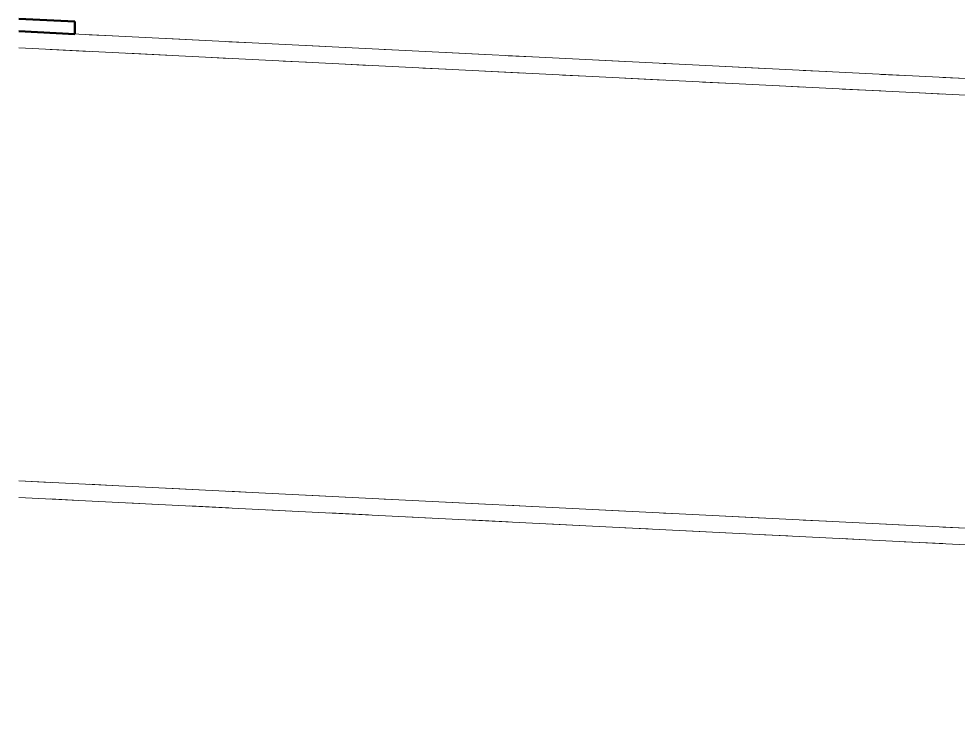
# Model space of a CAD drawing. Header units: metres. Extents: x 10 to 831, y 10 to 584.
# Drawn here: x 30 to 60.24, y 450.61 to 473.4 of the extents above; entities that cross this region are included whole.
import ezdxf

# ---------------------------------------------------------------- set-up
doc = ezdxf.new("R2010")
doc.units = ezdxf.units.M
doc.layers.add('CUT', color=7, linetype='Continuous', lineweight=50)
doc.layers.add('VIS', color=8, linetype='Continuous', lineweight=13)

msp = doc.modelspace()

# ---------------------------------------------------------------- linework, layer by layer
at = {"layer": 'CUT'}
for p, q in [((31.8, 473.312), (30, 473.403)), ((31.8, 472.912), (31.8, 473.312)), ((30, 473.002), (31.8, 472.912))]:
    msp.add_line(p, q, dxfattribs=at)
at = {"layer": 'VIS'}
for p, q in [((31.8, 473.312), (30, 473.403)), ((31.8, 473.312), (30, 473.402)), ((31.8, 473.312), (31.8, 473.312)), ((31.8, 472.912), (31.8, 473.312)), ((31.8, 472.912), (31.8, 473.312)), ((31.013, 472.952), (30, 473.003)), ((31.8, 472.912), (30, 473.002)), ((30, 473.002), (450, 452.002)), ((30.193, 472.993), (31.8, 472.912)), ((31.8, 472.912), (31.8, 472.912)), ((33.012, 472.852), (32.263, 472.889)), ((36.011, 472.702), (34.762, 472.764)), ((37.51, 472.627), (36.761, 472.664)), ((450, 451.467), (30, 472.467)), ((31.013, 472.417), (32.263, 472.355)), ((40.509, 472.477), (39.259, 472.54)), ((42.008, 472.402), (41.758, 472.414)), ((33.512, 472.292), (34.762, 472.23)), ((36.011, 472.167), (36.761, 472.13)), ((45.007, 472.252), (43.757, 472.315)), ((46.506, 472.177), (45.757, 472.214)), ((49.505, 472.027), (48.256, 472.09)), ((38.51, 472.042), (39.259, 472.005)), ((40.509, 471.942), (41.259, 471.904)), ((43.008, 471.817), (43.758, 471.779)), ((51.004, 471.952), (50.754, 471.965)), ((54.003, 471.803), (52.754, 471.865)), ((45.007, 471.717), (46.256, 471.654)), ((47.506, 471.592), (48.255, 471.555)), ((49.505, 471.492), (50.754, 471.43)), ((56.002, 471.702), (55.252, 471.74)), ((58.501, 471.577), (57.751, 471.615)), ((60.5, 471.477), (59.75, 471.515)), ((52.004, 471.367), (52.753, 471.33)), ((54.503, 471.243), (55.252, 471.205)), ((56.502, 471.143), (57.751, 471.08)), ((59.001, 471.018), (59.75, 470.98)), ((31.013, 458.487), (30, 458.538)), ((30, 458.538), (235.672, 448.254)), ((33.012, 458.387), (32.263, 458.425)), ((36.011, 458.237), (34.762, 458.299)), ((37.51, 458.162), (36.761, 458.2)), ((235.422, 447.731), (30, 458.003)), ((31.013, 457.952), (31.763, 457.914)), ((40.509, 458.012), (39.259, 458.074)), ((42.008, 457.937), (41.758, 457.95)), ((45.007, 457.787), (43.757, 457.85)), ((33.512, 457.827), (34.262, 457.789)), ((35.511, 457.727), (36.761, 457.664)), ((38.01, 457.602), (38.76, 457.565)), ((46.506, 457.712), (45.757, 457.75)), ((49.505, 457.562), (48.256, 457.625)), ((40.009, 457.502), (41.259, 457.44)), ((42.508, 457.377), (43.258, 457.34)), ((44.507, 457.277), (45.757, 457.214)), ((51.004, 457.488), (50.754, 457.5)), ((54.003, 457.337), (52.754, 457.4)), ((56.002, 457.238), (55.252, 457.275)), ((47.006, 457.152), (48.255, 457.09)), ((49.505, 457.027), (50.255, 456.99)), ((51.504, 456.928), (52.753, 456.865)), ((58.501, 457.112), (57.751, 457.15)), ((60.5, 457.012), (59.75, 457.05)), ((54.003, 456.803), (54.753, 456.765)), ((56.502, 456.678), (57.251, 456.64)), ((58.501, 456.577), (59.75, 456.515))]:
    msp.add_line(p, q, dxfattribs=at)

doc.saveas('drawing.dxf')
